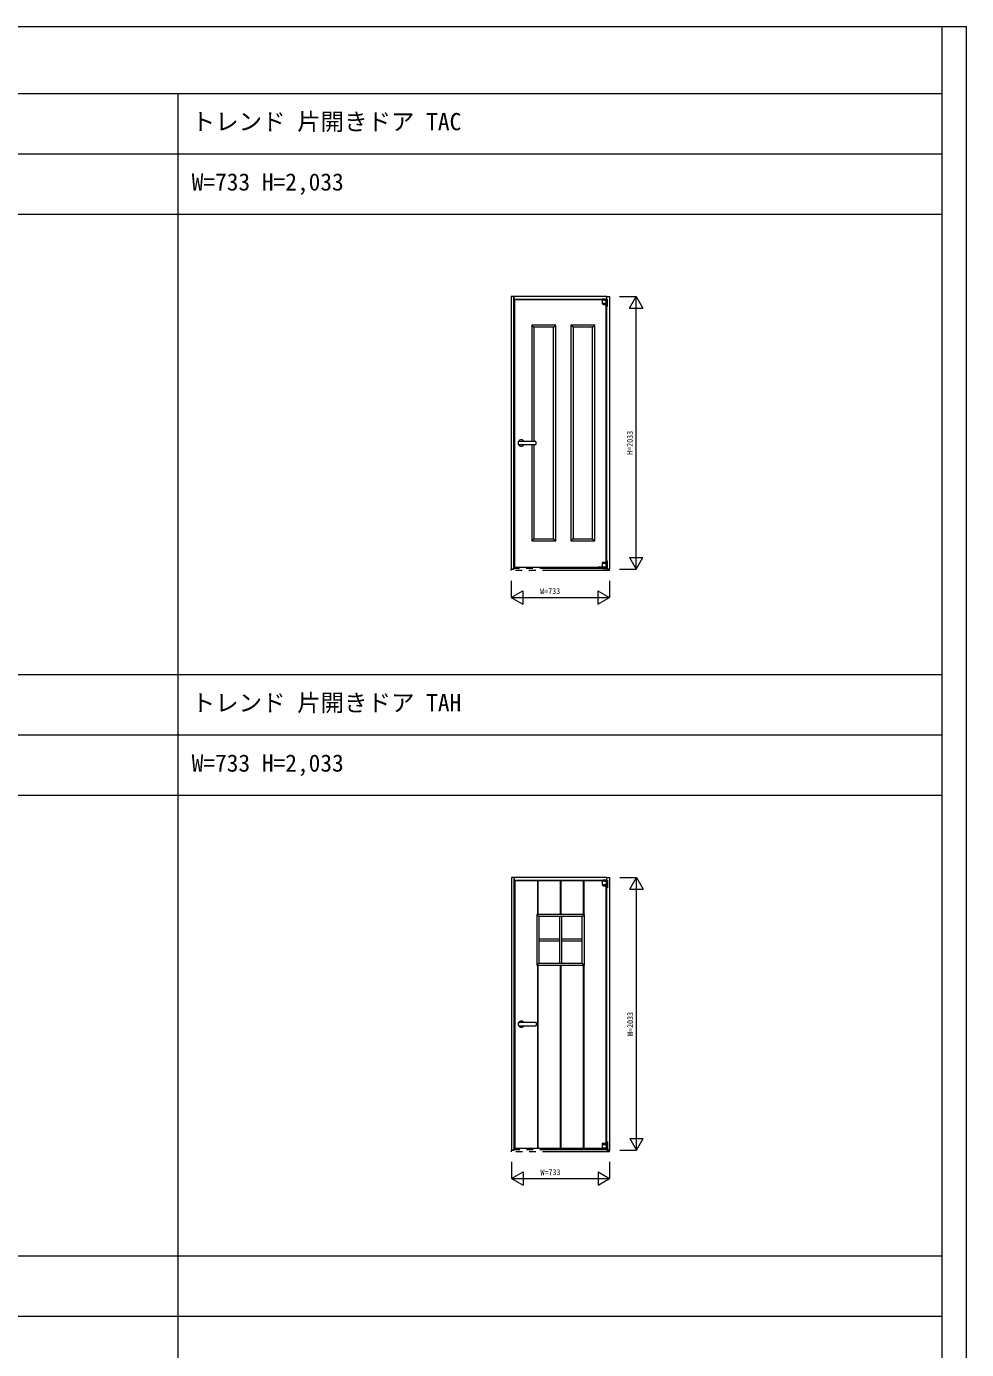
# Model space of a CAD drawing. Units: millimetres, scale not verified. Extents: x -14341 to 14341, y -10000 to 10000.
# Drawn here: x 7328 to 14341, y 130 to 10000 of the extents above; entities that cross this region are included whole.
import ezdxf
from ezdxf.enums import TextEntityAlignment as Align

# ---------------------------------------------------------------- set-up
doc = ezdxf.new("R2010")
doc.units = ezdxf.units.MM
doc.header["$LTSCALE"] = 50
doc.linetypes.add('USER2', pattern=[15, 10, -1, 1, -1, 1, -1])
doc.layers.add('0-0_0', color=7, linetype='Continuous')
for name, color, linetype, lineweight in [('0-1_YKK_F1', 7, 'Continuous', 18), ('0-2_YKK_A1', 4, 'Continuous', 18), ('0-3_YKK_N1', 2, 'Continuous', 18)]:
    doc.layers.add(name, color=color, linetype=linetype, lineweight=lineweight)
doc.styles.add('ＭＳ ゴシック', font='')
doc.styles.get('ＭＳ ゴシック').set_extended_font_data('MS Gothic')

msp = doc.modelspace()

# ---------------------------------------------------------------- linework, layer by layer
at = {"layer": '0-1_YKK_F1'}
for p, q in [((-14340.01, 10000), (14341.01, 10000)), ((14159.99, -10000), (14159.99, 10000)), ((14341.01, -10000), (14341.01, 10000)), ((-14340.01, 9500), (14159.99, 9500)), ((8459.99, -10000), (8459.99, 9500)), ((-14340.01, 9050), (14159.99, 9050)), ((-14340.01, 8600), (14159.99, 8600)), ((-14340.01, 5165), (14159.99, 5165)), ((-14340.01, 4715), (14159.99, 4715)), ((-14340.01, 4265), (14159.99, 4265)), ((-14340.01, 830), (14159.99, 830)), ((-14340.01, 380), (14159.99, 380))]:
    msp.add_line(p, q, dxfattribs=at)
at = {"layer": '0-2_YKK_A1'}
for p, q in [((10968.49, 7960.5), (10968.49, 5966.5)), ((11635.09, 7960.5), (10968.49, 7960.5)), ((11621.5, 7957.9), (11621.5, 7958.8)), ((11622.4, 7958.8), (11621.5, 7958.8)), ((11621.5, 7958.8), (11621.5, 7933.3)), ((11621.5, 7933.3), (11652.5, 7933.3)), ((11621.5, 7932.3), (11621.5, 7931.3)), ((11621.5, 7932.3), (11622.4, 7932.3)), ((11629.23, 7925), (11621.9, 7930.5)), ((11622.1, 7932.3), (11622.1, 7933.3)), ((11649.67, 7932.3), (11622.4, 7932.3)), ((11623.29, 7960.5), (11623.29, 7958.8)), ((11625.59, 7966), (11625.59, 7969)), ((11625.59, 7969), (11651.59, 7969)), ((11625.59, 7966), (11651.59, 7966)), ((11625.59, 7964.22), (11625.59, 7966)), ((11625.59, 7965), (11635.09, 7965)), ((11635.09, 7966), (11635.09, 7958.8)), ((11642.09, 7962), (11635.09, 7962)), ((11642.09, 7958.8), (11642.09, 7966)), ((11642.09, 7965), (11651.59, 7965)), ((11651.59, 7962), (11642.09, 7962)), ((11651.89, 7959.1), (11642.09, 7959.1)), ((11647.81, 7924.8), (11651.5, 7924.8)), ((11652.15, 7958.8), (11649.67, 7958.8)), ((11652.15, 7932.3), (11649.67, 7932.3)), ((11650.29, 7924.8), (11650.5, 7924.8)), ((11651.49, 5996.08), (11651.49, 7924.8)), ((11651.59, 7966), (11651.59, 7969)), ((11651.59, 7966), (11651.59, 7964.22)), ((11654.49, 7965), (11651.59, 7965)), ((11651.59, 7964.22), (11651.59, 7962)), ((11651.59, 7962), (11654.49, 7962)), ((11651.89, 7958.8), (11651.89, 7959.1)), ((11651.9, 7932.3), (11651.9, 7933.3)), ((11651.9, 7932.3), (11651.9, 7933.3)), ((11652.15, 7932.3), (11652.5, 7932.3)), ((11652.5, 7933.3), (11652.5, 7958.8)), ((11652.5, 7925.8), (11652.5, 7932.3)), ((11656.49, 7964.58), (11656.49, 7965.5)), ((11656.49, 6014), (11656.49, 7960)), ((11656.49, 7954), (11656.49, 7960)), ((11656.49, 7960), (11659.49, 7960)), ((11656.49, 7946), (11656.49, 7952)), ((11656.49, 7946), (11656.49, 7916)), ((11659.49, 7965), (11659.49, 7961)), ((11659.49, 7961), (11659.49, 7960)), ((11659.49, 7954), (11659.49, 7960)), ((11659.49, 7952), (11659.49, 7946)), ((11659.49, 7916), (11659.49, 7946)), ((11659.49, 7916), (11659.49, 7910)), ((11097.99, 7772), (11097.99, 6904.5)), ((11275.99, 7772), (11097.99, 7772)), ((11113.99, 7756), (11097.99, 7772)), ((11113.99, 7756), (11113.99, 6904.5)), ((11259.99, 7756), (11113.99, 7756)), ((11259.99, 7756), (11275.99, 7772)), ((11388.99, 7772), (11388.99, 6162)), ((11566.99, 7772), (11388.99, 7772)), ((11404.99, 7756), (11388.99, 7772)), ((11404.99, 7756), (11404.99, 6178)), ((11550.99, 7756), (11404.99, 7756)), ((11550.99, 7756), (11566.99, 7772)), ((10997.49, 6897.75), (10997.49, 6903.5)), ((10997.49, 6887.25), (10997.49, 6897.75)), ((10997.49, 6881.5), (10997.49, 6887.25)), ((11126.49, 6904.5), (10998.49, 6904.5)), ((10998.49, 6880.5), (11126.49, 6880.5)), ((11097.99, 6880.5), (11097.99, 6162)), ((11113.99, 6880.5), (11113.99, 6178)), ((11127.49, 6903.5), (11127.49, 6897.75)), ((11113.99, 6178), (11097.99, 6162)), ((11259.99, 6178), (11275.99, 6162)), ((11404.99, 6178), (11388.99, 6162)), ((11550.99, 6178), (11566.99, 6162)), ((10968.49, 5966.5), (11621.49, 5966.5)), ((11591.89, 5965.9), (11591.89, 5966.5)), ((11597.89, 5965.9), (11591.89, 5965.9)), ((11623.29, 5965.9), (11597.89, 5965.9)), ((11621.49, 6001.2), (11621.49, 5993.7)), ((11651.59, 5993.7), (11621.49, 5993.7)), ((11651.59, 5992.7), (11621.49, 5992.7)), ((11624.32, 5966.2), (11621.84, 5966.2)), ((11622.09, 5993.7), (11622.09, 5992.7)), ((11626.18, 6002.2), (11622.49, 6002.2)), ((11630.09, 5966.2), (11624.32, 5966.2)), ((11630.77, 6002.2), (11626.18, 6002.2)), ((11627.09, 5962), (11627.09, 5959)), ((11627.09, 5959), (11659.49, 5959)), ((11635.49, 6002.2), (11630.77, 6002.2)), ((11634.59, 5962.3), (11634.59, 5962)), ((11644.12, 6002.2), (11635.49, 6002.2)), ((11641.59, 5962), (11641.59, 5962.3)), ((11643.63, 6002.2), (11643.52, 6002.2)), ((11644.49, 5962.3), (11644.49, 5964.3)), ((11652.15, 5995.5), (11644.77, 6001.95)), ((11645.16, 5966.2), (11651.59, 5966.2)), ((11647.29, 5964.3), (11647.29, 5966.2)), ((11650.69, 5965.9), (11647.29, 5965.9)), ((11650.69, 5965.9), (11650.89, 5965.9)), ((11652.49, 5993.7), (11651.59, 5993.7)), ((11651.59, 5966.2), (11652.49, 5966.2)), ((11651.89, 5992.7), (11651.89, 5993.7)), ((11651.89, 5993.7), (11651.89, 5992.7)), ((11652.09, 5962), (11654.49, 5962)), ((11652.49, 5993.7), (11652.49, 5994.75)), ((11652.49, 5959), (11654.89, 5959)), ((11656.49, 6014), (11656.49, 5964)), ((11656.49, 6014), (11659.49, 6014)), ((11656.49, 5952.5), (11656.49, 5956.4)), ((11659.49, 6014), (11659.49, 5952.5)), ((11659.49, 5972), (11659.49, 5970)), ((11659.49, 5970), (11659.49, 5964)), ((11139.24, 3625.5), (11139.24, 3375.5)), ((11143.24, 3625.5), (11143.24, 3375.5)), ((11309.99, 3625.5), (11309.99, 3375.5)), ((11313.99, 3625.5), (11313.99, 3375.5)), ((11480.74, 3625.5), (11480.74, 3375.5)), ((11484.74, 3625.5), (11484.74, 3375.5)), ((11623.5, 3622.9), (11623.5, 3623.8)), ((11624.4, 3623.8), (11623.5, 3623.8)), ((11623.5, 3623.8), (11623.5, 3598.3)), ((11623.5, 3598.3), (11654.5, 3598.3)), ((11623.5, 3597.3), (11623.5, 3596.3)), ((11623.5, 3597.3), (11624.4, 3597.3)), ((11631.23, 3590), (11623.9, 3595.5)), ((11624.1, 3597.3), (11624.1, 3598.3)), ((11651.67, 3597.3), (11624.4, 3597.3)), ((11625.29, 3625.5), (11625.29, 3623.8)), ((11627.59, 3631), (11627.59, 3634)), ((11627.59, 3634), (11653.59, 3634)), ((11627.59, 3631), (11653.59, 3631)), ((11627.59, 3629.22), (11627.59, 3631)), ((11627.59, 3630), (11637.09, 3630)), ((11637.09, 3631), (11637.09, 3623.8)), ((11644.09, 3627), (11637.09, 3627)), ((11644.09, 3623.8), (11644.09, 3631)), ((11644.09, 3630), (11653.59, 3630)), ((11653.59, 3627), (11644.09, 3627)), ((11653.89, 3624.1), (11644.09, 3624.1)), ((11649.81, 3589.8), (11653.5, 3589.8)), ((11654.15, 3623.8), (11651.67, 3623.8)), ((11654.15, 3597.3), (11651.67, 3597.3)), ((11652.29, 3589.8), (11652.5, 3589.8)), ((11653.49, 1661.08), (11653.49, 3589.88)), ((11653.59, 3631), (11653.59, 3634)), ((11653.59, 3631), (11653.59, 3629.22)), ((11656.49, 3630), (11653.59, 3630)), ((11653.59, 3629.22), (11653.59, 3627)), ((11653.59, 3627), (11656.49, 3627)), ((11653.89, 3623.8), (11653.89, 3624.1)), ((11653.9, 3597.3), (11653.9, 3598.3)), ((11653.9, 3597.3), (11653.9, 3598.3)), ((11654.15, 3597.3), (11654.5, 3597.3)), ((11654.5, 3598.3), (11654.5, 3623.8)), ((11654.5, 3590.8), (11654.5, 3597.3)), ((11658.49, 3629.58), (11658.49, 3630.5)), ((11658.49, 1679), (11658.49, 3625)), ((11658.49, 3619), (11658.49, 3625)), ((11658.49, 3625), (11661.49, 3625)), ((11658.49, 3611), (11658.49, 3617)), ((11658.49, 3611), (11658.49, 3581)), ((11661.49, 3630), (11661.49, 3626)), ((11661.49, 3626), (11661.49, 3625)), ((11661.49, 3619), (11661.49, 3625)), ((11661.49, 3617), (11661.49, 3611)), ((11661.49, 3581), (11661.49, 3611)), ((11661.49, 3581), (11661.49, 3575)), ((11150.24, 3359.5), (11134.24, 3375.5)), ((11304.49, 3359.5), (11304.49, 3013.5)), ((11319.49, 3359.5), (11319.49, 3013.5)), ((11473.74, 3359.5), (11489.74, 3375.5)), ((11150.24, 3194), (11304.49, 3194)), ((11150.24, 3179), (11304.49, 3179)), ((11319.49, 3194), (11473.74, 3194)), ((11319.49, 3179), (11473.74, 3179)), ((11150.24, 3013.5), (11134.24, 2997.5)), ((11139.24, 2997.5), (11139.24, 1631.5)), ((11143.24, 2997.5), (11143.24, 1631.5)), ((11309.99, 2997.5), (11309.99, 1631.5)), ((11313.99, 2997.5), (11313.99, 1631.5)), ((11473.74, 3013.5), (11489.74, 2997.5)), ((11480.74, 2997.5), (11480.74, 1631.5)), ((11484.74, 2997.5), (11484.74, 1631.5)), ((10999.49, 2562.75), (10999.49, 2568.5)), ((11128.49, 2569.5), (11000.49, 2569.5)), ((11129.49, 2568.5), (11129.49, 2562.75)), ((10999.49, 2552.25), (10999.49, 2562.75)), ((10999.49, 2546.5), (10999.49, 2552.25)), ((11000.49, 2545.5), (11128.49, 2545.5)), ((11658.49, 1679), (11658.49, 1629)), ((11658.49, 1679), (11661.49, 1679)), ((11661.49, 1679), (11661.49, 1617.5)), ((11593.89, 1630.9), (11593.89, 1631.5)), ((11599.89, 1630.9), (11593.89, 1630.9)), ((11625.29, 1630.9), (11599.89, 1630.9)), ((11623.49, 1666.2), (11623.49, 1658.7)), ((11653.59, 1658.7), (11623.49, 1658.7)), ((11653.59, 1657.7), (11623.49, 1657.7)), ((11626.32, 1631.2), (11623.84, 1631.2)), ((11624.09, 1658.7), (11624.09, 1657.7)), ((11628.18, 1667.2), (11624.49, 1667.2)), ((11632.09, 1631.2), (11626.32, 1631.2)), ((11632.77, 1667.2), (11628.18, 1667.2)), ((11629.09, 1627), (11629.09, 1624)), ((11629.09, 1624), (11661.49, 1624)), ((11637.49, 1667.2), (11632.77, 1667.2)), ((11636.59, 1627.3), (11636.59, 1627)), ((11646.12, 1667.2), (11637.49, 1667.2)), ((11643.59, 1627), (11643.59, 1627.3)), ((11645.63, 1667.2), (11645.52, 1667.2)), ((11646.49, 1627.3), (11646.49, 1629.3)), ((11654.15, 1660.5), (11646.77, 1666.95)), ((11647.16, 1631.2), (11653.59, 1631.2)), ((11649.29, 1629.3), (11649.29, 1631.2)), ((11652.69, 1630.9), (11649.29, 1630.9)), ((11652.69, 1630.9), (11652.89, 1630.9)), ((11654.49, 1658.7), (11653.59, 1658.7)), ((11653.59, 1631.2), (11654.49, 1631.2)), ((11653.89, 1657.7), (11653.89, 1658.7)), ((11653.89, 1658.7), (11653.89, 1657.7)), ((11654.09, 1627), (11656.49, 1627)), ((11654.49, 1658.7), (11654.49, 1659.75)), ((11654.49, 1624), (11656.89, 1624)), ((11658.49, 1617.5), (11658.49, 1621.4)), ((11661.49, 1637), (11661.49, 1635)), ((11661.49, 1635), (11661.49, 1629))]:
    msp.add_line(p, q, dxfattribs=at)
at = {"layer": '0-2_YKK_A1', "linetype": 'USER2'}
for p, q in [((10943.49, 5940.5), (10943.49, 5952.5)), ((10963.49, 5952.5), (10943.49, 5952.5)), ((11676.49, 5940.5), (10943.49, 5940.5)), ((11656.49, 5956), (10963.49, 5956)), ((10963.49, 5956), (10963.49, 5952.5)), ((11656.49, 5956), (11656.49, 5952.5)), ((11656.49, 5952.5), (11676.49, 5952.5)), ((11676.49, 5940.5), (11676.49, 5952.5)), ((10945.49, 1605.5), (10945.49, 1617.5)), ((10965.49, 1617.5), (10945.49, 1617.5)), ((11678.49, 1605.5), (10945.49, 1605.5)), ((11658.49, 1621), (10965.49, 1621)), ((10965.49, 1621), (10965.49, 1617.5)), ((11658.49, 1621), (11658.49, 1617.5)), ((11658.49, 1617.5), (11678.49, 1617.5)), ((11678.49, 1605.5), (11678.49, 1617.5))]:
    msp.add_line(p, q, dxfattribs=at)
at = {"layer": '0-2_YKK_A1'}
for points in [[(10943.49, 5952.5), (10963.49, 5952.5), (10963.49, 7985.5), (10943.49, 7985.5)], [(10945.49, 1617.5), (10965.49, 1617.5), (10965.49, 3650.5), (10945.49, 3650.5)], [(11134.24, 3375.5), (11134.24, 2997.5), (11489.74, 2997.5), (11489.74, 3375.5)], [(11150.24, 3359.5), (11150.24, 3013.5), (11473.74, 3013.5), (11473.74, 3359.5)]]:
    msp.add_lwpolyline(points, close=True, dxfattribs=at)
for points in [[(11651.59, 7965.5), (11656.49, 7965.5), (11656.49, 7985.5), (10963.49, 7985.5), (10963.49, 7965.5), (11625.59, 7965.5)], [(11649.67, 7958.8), (11628.83, 7958.8), (11622.4, 7958.8)], [(11635.09, 7959.1), (11623.29, 7959.1), (11623.29, 7958.8)], [(11635.09, 7962), (11625.59, 7962), (11625.59, 7964.22)], [(11629.83, 7924.8), (11638.5, 7924.8), (11643.22, 7924.8), (11647.81, 7924.8)], [(11639.39, 7958.8), (11642.27, 7958.8), (11644.63, 7958.8)], [(11652.5, 7957.9), (11652.5, 7958.8), (11652.15, 7958.8)], [(11656.49, 7985.5), (11676.49, 7985.5), (11676.49, 5952.5), (11656.49, 5952.5)], [(11659.49, 7965), (11656.49, 7965), (11656.49, 7964.58)], [(11659.49, 7954), (11659.49, 7952), (11656.49, 7952), (11656.49, 7954)], [(11659.49, 7910), (11656.49, 7910), (11656.49, 7916)], [(11659.49, 7965), (11659.49, 7945.4), (11659.49, 7910)], [(11097.99, 6162), (11275.99, 6162), (11275.99, 7772)], [(11113.99, 6178), (11259.99, 6178), (11259.99, 7756)], [(11388.99, 6162), (11566.99, 6162), (11566.99, 7772)], [(11404.99, 6178), (11550.99, 6178), (11550.99, 7756)], [(11127.49, 6897.75), (11127.49, 6887.25), (11127.49, 6881.5)], [(11621.49, 5992.7), (11621.49, 5966.2), (11621.84, 5966.2)], [(11629.69, 5965.9), (11623.29, 5965.9), (11623.29, 5966.2)], [(11627.09, 5962), (11649.09, 5962), (11652.09, 5962)], [(11627.09, 5959), (11627.09, 5956.4), (11659.49, 5956.4)], [(11629.69, 5966.2), (11629.69, 5964.3), (11647.29, 5964.3)], [(11645.16, 5966.2), (11635.49, 5966.2), (11630.09, 5966.2)], [(11632.49, 5964.3), (11632.49, 5962.3), (11644.49, 5962.3)], [(11651.89, 5966.2), (11651.89, 5965.9), (11650.89, 5965.9)], [(11652.49, 5966.2), (11652.49, 5992.7), (11651.59, 5992.7)], [(11653.59, 3630.5), (11658.49, 3630.5), (11658.49, 3650.5), (10965.49, 3650.5), (10965.49, 3630.5), (11627.59, 3630.5)], [(11625.29, 3625.5), (10970.49, 3625.5), (10970.49, 1631.5), (11623.49, 1631.5)], [(11651.67, 3623.8), (11630.83, 3623.8), (11624.4, 3623.8)], [(11637.09, 3624.1), (11625.29, 3624.1), (11625.29, 3623.8)], [(11637.09, 3627), (11627.59, 3627), (11627.59, 3629.22)], [(11631.83, 3589.8), (11640.5, 3589.8), (11645.22, 3589.8), (11649.81, 3589.8)], [(11641.39, 3623.8), (11644.27, 3623.8), (11646.63, 3623.8)], [(11654.5, 3622.9), (11654.5, 3623.8), (11654.15, 3623.8)], [(11658.49, 3650.5), (11678.49, 3650.5), (11678.49, 1617.5), (11658.49, 1617.5)], [(11661.49, 3630), (11658.49, 3630), (11658.49, 3629.58)], [(11661.49, 3619), (11661.49, 3617), (11658.49, 3617), (11658.49, 3619)], [(11661.49, 3575), (11658.49, 3575), (11658.49, 3581)], [(11661.49, 3630), (11661.49, 3610.4), (11661.49, 3575)], [(11129.49, 2562.75), (11129.49, 2552.25), (11129.49, 2546.5)], [(11623.49, 1657.7), (11623.49, 1631.2), (11623.84, 1631.2)], [(11631.69, 1630.9), (11625.29, 1630.9), (11625.29, 1631.2)], [(11629.09, 1627), (11651.09, 1627), (11654.09, 1627)], [(11629.09, 1624), (11629.09, 1621.4), (11661.49, 1621.4)], [(11631.69, 1631.2), (11631.69, 1629.3), (11649.29, 1629.3)], [(11647.16, 1631.2), (11637.49, 1631.2), (11632.09, 1631.2)], [(11634.49, 1629.3), (11634.49, 1627.3), (11646.49, 1627.3)], [(11653.89, 1631.2), (11653.89, 1630.9), (11652.89, 1630.9)], [(11654.49, 1631.2), (11654.49, 1657.7), (11653.59, 1657.7)]]:
    msp.add_lwpolyline(points, dxfattribs=at)
for centre, radius, start, end in [((11622.5, 7931.3), 1, 180, 233.1301), ((11629.83, 7925.8), 1, 233.1301, 270), ((11651.5, 7925.8), 1, 270, 0), ((11654.49, 7960), 5, 0, 90), ((11654.49, 7960), 2, 0, 90), ((11018.49, 6892.5), 23.5, 30.70636, 149.36289), ((11018.49, 6892.5), 23.5, 153.33134, 206.66866), ((10998.49, 6903.5), 1, 90, 180), ((10998.49, 6881.5), 1, 180, 270), ((11018.49, 6892.5), 23.5, 210.63711, 329.29364), ((11126.49, 6903.5), 1, 0, 90), ((11126.49, 6881.5), 1, 270, 0), ((11622.49, 6001.2), 1, 90, 180), ((11644.12, 6001.2), 1, 48.81407, 90), ((11651.49, 5994.75), 1, 0, 48.81407), ((11654.49, 5964), 2, 270, 0), ((11654.49, 5964), 5, 270, 0), ((11624.5, 3596.3), 1, 180, 233.1301), ((11631.83, 3590.8), 1, 233.1301, 270), ((11653.5, 3590.8), 1, 270, 0), ((11656.49, 3625), 5, 0, 90), ((11656.49, 3625), 2, 0, 90), ((11020.49, 2557.5), 23.5, 153.33134, 206.66866), ((11000.49, 2568.5), 1, 90, 180), ((11020.49, 2557.5), 23.5, 30.70636, 149.36289), ((11128.49, 2568.5), 1, 0, 90), ((11000.49, 2546.5), 1, 180, 270), ((11020.49, 2557.5), 23.5, 210.63711, 329.29364), ((11128.49, 2546.5), 1, 270, 0), ((11624.49, 1666.2), 1, 90, 180), ((11646.12, 1666.2), 1, 48.81407, 90), ((11653.49, 1659.75), 1, 0, 48.81407), ((11656.49, 1629), 2, 270, 0), ((11656.49, 1629), 5, 270, 0)]:
    msp.add_arc(centre, radius, start, end, dxfattribs=at)
at = {"layer": '0-3_YKK_N1'}
for p, q in [((11751.49, 7985.5), (11876.49, 7985.5)), ((11826.49, 7898.9), (11876.49, 7985.5)), ((11826.49, 7898.9), (11926.49, 7898.9)), ((11876.49, 5952.5), (11876.49, 7985.5)), ((11876.49, 7985.5), (11926.49, 7898.9)), ((11826.49, 6039.1), (11876.49, 5952.5)), ((11826.49, 6039.1), (11926.49, 6039.1)), ((11876.49, 5952.5), (11926.49, 6039.1)), ((11751.49, 5952.5), (11876.49, 5952.5)), ((10943.49, 5865.5), (10943.49, 5740.5)), ((11676.49, 5865.5), (11676.49, 5740.5)), ((10943.49, 5740.5), (11030.09, 5790.5)), ((10943.49, 5740.5), (11676.49, 5740.5)), ((10943.49, 5740.5), (11030.09, 5690.5)), ((11030.09, 5790.5), (11030.09, 5690.5)), ((11589.89, 5790.5), (11589.89, 5690.5)), ((11589.89, 5790.5), (11676.49, 5740.5)), ((11589.89, 5690.5), (11676.49, 5740.5)), ((11753.49, 3650.5), (11878.49, 3650.5)), ((11828.49, 3563.9), (11878.49, 3650.5)), ((11828.49, 3563.9), (11928.49, 3563.9)), ((11878.49, 1617.5), (11878.49, 3650.5)), ((11878.49, 3650.5), (11928.49, 3563.9)), ((11828.49, 1704.1), (11878.49, 1617.5)), ((11828.49, 1704.1), (11928.49, 1704.1)), ((11878.49, 1617.5), (11928.49, 1704.1)), ((11753.49, 1617.5), (11878.49, 1617.5)), ((10945.49, 1530.5), (10945.49, 1405.5)), ((11678.49, 1530.5), (11678.49, 1405.5)), ((10945.49, 1405.5), (11032.09, 1455.5)), ((10945.49, 1405.5), (11678.49, 1405.5)), ((10945.49, 1405.5), (11032.09, 1355.5)), ((11032.09, 1455.5), (11032.09, 1355.5)), ((11591.89, 1455.5), (11591.89, 1355.5)), ((11591.89, 1455.5), (11678.49, 1405.5)), ((11591.89, 1355.5), (11678.49, 1405.5))]:
    msp.add_line(p, q, dxfattribs=at)

# ---------------------------------------------------------------- texts
at = {"layer": '0-0_0', "style": 'ＭＳ ゴシック'}
for s, p in [('トレンド 片開きドア TAC', (8559.99, 9187.5)), ('W=733 H=2,033', (8559.99, 8737.5)), ('トレンド 片開きドア TAH', (8559.99, 4852.5)), ('W=733 H=2,033', (8559.99, 4402.5))]:
    msp.add_text(s, height=128.3, dxfattribs=at).set_placement(p, align=Align.BOTTOM_LEFT)
at = {"layer": '0-3_YKK_N1', "color": 7, "style": 'ＭＳ ゴシック'}
for p in [(11864.49, 6804), (11866.49, 2469)]:
    msp.add_text('H=2033', height=43.99, rotation=90, dxfattribs=at).set_placement(p, align=Align.BOTTOM_LEFT)
for p in [(11159.99, 5752.5), (11161.99, 1417.5)]:
    msp.add_text('W=733', height=43.99, dxfattribs=at).set_placement(p, align=Align.BOTTOM_LEFT)

doc.saveas('drawing.dxf')
